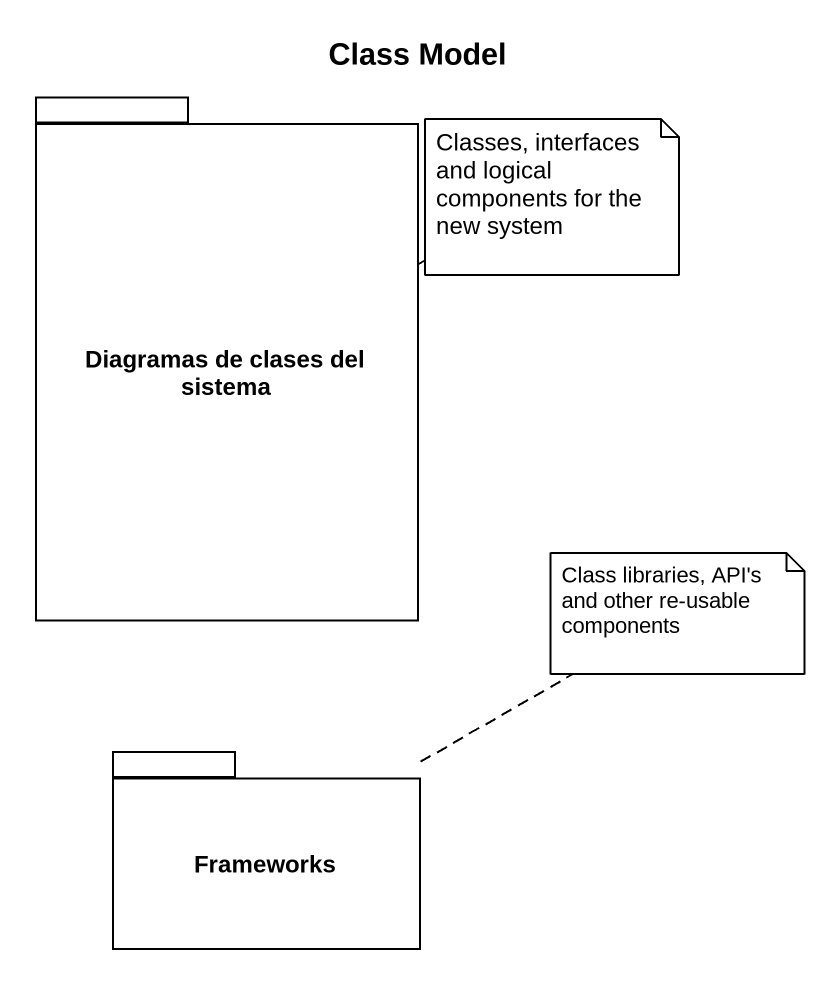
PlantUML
@startuml
title Class Model
package "Diagramas de clases del sistema" as Diagramas_de_clases_del {
}
package Frameworks {
}
note right of Diagramas_de_clases_del : Classes, interfaces and logical components for the new system
note right of Frameworks : Class libraries, API's and other re-usable components
@enduml
